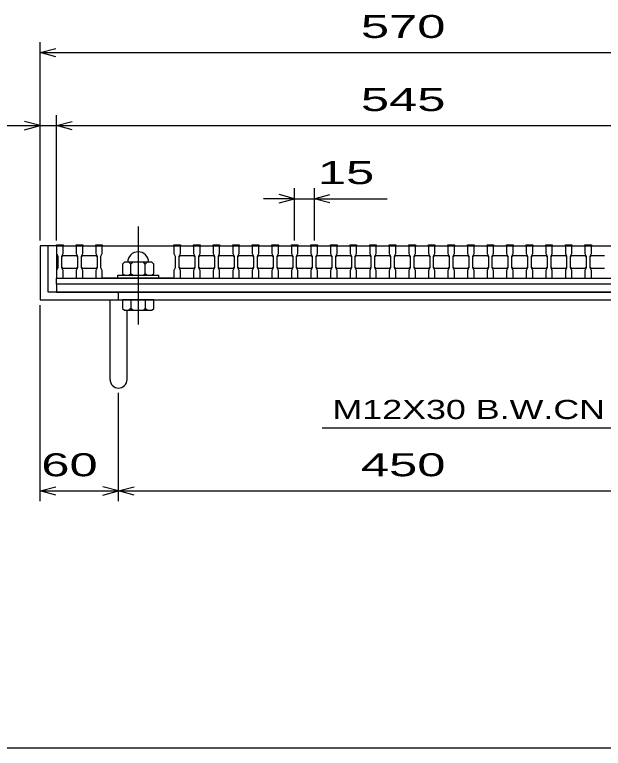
# Model space of a CAD drawing. Units: millimetres, scale not verified. Extents: x -1456 to 1385, y -1026 to 843.
# Drawn here: x -985 to -534, y -917 to -355 of the extents above; entities that cross this region are included whole.
import ezdxf
from ezdxf.enums import TextEntityAlignment as Align

# ---------------------------------------------------------------- set-up
doc = ezdxf.new("R2010")
doc.units = ezdxf.units.MM
doc.header["$LTSCALE"] = 8
doc.linetypes.add('CHAIN', pattern=[18.5, 12, -1.5, 3.5, -1.5])
for name, color, linetype, lineweight in [('0_2', 150, 'Continuous', 25), ('16', 3, 'Continuous', 25), ('19', 6, 'Continuous', 25), ('22', 4, 'Continuous', 25)]:
    doc.layers.add(name, color=color, linetype=linetype, lineweight=lineweight)
doc.styles.add('ベクトル', font='')
doc.styles.get('ベクトル').set_extended_font_data('ベクトル')

msp = doc.modelspace()

# ---------------------------------------------------------------- linework, layer by layer
at = {"layer": '0_2'}
msp.add_line((1384.8, -917.2), (-1383.2, -917.2), dxfattribs=at)
at = {"layer": '16', "linetype": 'CHAIN'}
msp.add_line((-890.5, -517.4), (-890.5, -592.4), dxfattribs=at)
at = {"layer": '16'}
for p, q in [((-953, -532), (-953, -531.3)), ((-953, -531.3), (-948, -531.3)), ((-953, -532), (-953, -538)), ((-948, -532), (-953, -532)), ((-953, -532), (-953, -557)), ((-953, -532), (-408, -532)), ((-948, -531.3), (-948, -532)), ((-948, -538), (-948, -532)), ((-938, -532), (-938, -531.3)), ((-938, -531.3), (-933, -531.3)), ((-938, -532), (-938, -538)), ((-933, -532), (-938, -532)), ((-933, -531.3), (-933, -532)), ((-933, -538), (-933, -532)), ((-923, -532), (-923, -531.3)), ((-923, -531.3), (-918, -531.3)), ((-923, -532), (-923, -538)), ((-918, -532), (-923, -532)), ((-918, -531.3), (-918, -532)), ((-918, -538), (-918, -532)), ((-918, -532), (-863, -532)), ((-863, -532), (-863, -531.3)), ((-863, -531.3), (-858, -531.3)), ((-863, -532), (-863, -538)), ((-858, -532), (-863, -532)), ((-858, -531.3), (-858, -532)), ((-858, -538), (-858, -532)), ((-848, -532), (-848, -531.3)), ((-848, -531.3), (-843, -531.3)), ((-848, -532), (-848, -538)), ((-843, -532), (-848, -532)), ((-843, -531.3), (-843, -532)), ((-843, -538), (-843, -532)), ((-833, -532), (-833, -531.3)), ((-833, -531.3), (-828, -531.3)), ((-833, -532), (-833, -538)), ((-828, -532), (-833, -532)), ((-828, -531.3), (-828, -532)), ((-828, -538), (-828, -532)), ((-818, -532), (-818, -531.3)), ((-818, -531.3), (-813, -531.3)), ((-818, -532), (-818, -538)), ((-813, -532), (-818, -532)), ((-813, -531.3), (-813, -532)), ((-813, -538), (-813, -532)), ((-803, -532), (-803, -531.3)), ((-803, -531.3), (-798, -531.3)), ((-803, -532), (-803, -538)), ((-798, -532), (-803, -532)), ((-798, -531.3), (-798, -532)), ((-798, -538), (-798, -532)), ((-788, -532), (-788, -531.3)), ((-788, -531.3), (-783, -531.3)), ((-788, -532), (-788, -538)), ((-783, -532), (-788, -532)), ((-783, -531.3), (-783, -532)), ((-783, -538), (-783, -532)), ((-773, -532), (-773, -531.3)), ((-773, -531.3), (-768, -531.3)), ((-773, -532), (-773, -538)), ((-768, -532), (-773, -532)), ((-768, -531.3), (-768, -532)), ((-768, -538), (-768, -532)), ((-758, -532), (-758, -531.3)), ((-758, -531.3), (-753, -531.3)), ((-758, -532), (-758, -538)), ((-753, -532), (-758, -532)), ((-753, -531.3), (-753, -532)), ((-753, -538), (-753, -532)), ((-743, -532), (-743, -531.3)), ((-743, -531.3), (-738, -531.3)), ((-743, -532), (-743, -538)), ((-738, -532), (-743, -532)), ((-738, -531.3), (-738, -532)), ((-738, -538), (-738, -532)), ((-728, -532), (-728, -531.3)), ((-728, -531.3), (-723, -531.3)), ((-728, -532), (-728, -538)), ((-723, -532), (-728, -532)), ((-723, -531.3), (-723, -532)), ((-723, -538), (-723, -532)), ((-713, -532), (-713, -531.3)), ((-713, -531.3), (-708, -531.3)), ((-713, -532), (-713, -538)), ((-708, -532), (-713, -532)), ((-708, -531.3), (-708, -532)), ((-708, -538), (-708, -532)), ((-698, -532), (-698, -531.3)), ((-698, -531.3), (-693, -531.3)), ((-698, -532), (-698, -538)), ((-693, -532), (-698, -532)), ((-693, -531.3), (-693, -532)), ((-693, -538), (-693, -532)), ((-683, -532), (-683, -531.3)), ((-683, -531.3), (-678, -531.3)), ((-683, -532), (-683, -538)), ((-678, -532), (-683, -532)), ((-678, -531.3), (-678, -532)), ((-678, -538), (-678, -532)), ((-668, -532), (-668, -531.3)), ((-668, -531.3), (-663, -531.3)), ((-668, -532), (-668, -538)), ((-663, -532), (-668, -532)), ((-663, -531.3), (-663, -532)), ((-663, -538), (-663, -532)), ((-653, -532), (-653, -531.3)), ((-653, -531.3), (-648, -531.3)), ((-653, -532), (-653, -538)), ((-648, -532), (-653, -532)), ((-648, -531.3), (-648, -532)), ((-648, -538), (-648, -532)), ((-638, -532), (-638, -531.3)), ((-638, -531.3), (-633, -531.3)), ((-638, -532), (-638, -538)), ((-633, -532), (-638, -532)), ((-633, -531.3), (-633, -532)), ((-633, -538), (-633, -532)), ((-623, -532), (-623, -531.3)), ((-623, -531.3), (-618, -531.3)), ((-623, -532), (-623, -538)), ((-618, -532), (-623, -532)), ((-618, -531.3), (-618, -532)), ((-618, -538), (-618, -532)), ((-608, -532), (-608, -531.3)), ((-608, -531.3), (-603, -531.3)), ((-608, -532), (-608, -538)), ((-603, -532), (-608, -532)), ((-603, -531.3), (-603, -532)), ((-603, -538), (-603, -532)), ((-593, -532), (-593, -531.3)), ((-593, -531.3), (-588, -531.3)), ((-593, -532), (-593, -538)), ((-588, -532), (-593, -532)), ((-588, -531.3), (-588, -532)), ((-588, -538), (-588, -532)), ((-578, -532), (-578, -531.3)), ((-578, -531.3), (-573, -531.3)), ((-578, -532), (-578, -538)), ((-573, -532), (-578, -532)), ((-573, -531.3), (-573, -532)), ((-573, -538), (-573, -532)), ((-563, -532), (-563, -531.3)), ((-563, -531.3), (-558, -531.3)), ((-563, -532), (-563, -538)), ((-558, -532), (-563, -532)), ((-558, -531.3), (-558, -532)), ((-558, -538), (-558, -532)), ((-548, -532), (-548, -531.3)), ((-548, -531.3), (-543, -531.3)), ((-548, -532), (-548, -538)), ((-543, -532), (-548, -532)), ((-543, -531.3), (-543, -532)), ((-543, -538), (-543, -532)), ((-953, -538), (-952, -540)), ((-949, -540), (-948, -538)), ((-949, -540.5), (-948, -539.5)), ((-948, -539.5), (-938, -539.5)), ((-938, -538), (-937, -540)), ((-938, -539.5), (-937, -540.5)), ((-934, -540), (-933, -538)), ((-934, -540.5), (-933, -539.5)), ((-933, -539.5), (-923, -539.5)), ((-923, -538), (-922, -540)), ((-923, -539.5), (-922, -540.5)), ((-919, -540), (-918, -538)), ((-863, -538), (-862, -540)), ((-859, -540), (-858, -538)), ((-859, -540.5), (-858, -539.5)), ((-858, -539.5), (-848, -539.5)), ((-848, -538), (-847, -540)), ((-848, -539.5), (-847, -540.5)), ((-844, -540), (-843, -538)), ((-844, -540.5), (-843, -539.5)), ((-843, -539.5), (-833, -539.5)), ((-833, -538), (-832, -540)), ((-833, -539.5), (-832, -540.5)), ((-829, -540), (-828, -538)), ((-829, -540.5), (-828, -539.5)), ((-828, -539.5), (-818, -539.5)), ((-818, -538), (-817, -540)), ((-818, -539.5), (-817, -540.5)), ((-814, -540), (-813, -538)), ((-814, -540.5), (-813, -539.5)), ((-813, -539.5), (-803, -539.5)), ((-803, -538), (-802, -540)), ((-803, -539.5), (-802, -540.5)), ((-799, -540), (-798, -538)), ((-799, -540.5), (-798, -539.5)), ((-798, -539.5), (-788, -539.5)), ((-788, -538), (-787, -540)), ((-788, -539.5), (-787, -540.5)), ((-784, -540), (-783, -538)), ((-784, -540.5), (-783, -539.5)), ((-783, -539.5), (-773, -539.5)), ((-773, -538), (-772, -540)), ((-773, -539.5), (-772, -540.5)), ((-769, -540), (-768, -538)), ((-769, -540.5), (-768, -539.5)), ((-768, -539.5), (-758, -539.5)), ((-758, -538), (-757, -540)), ((-758, -539.5), (-757, -540.5)), ((-754, -540), (-753, -538)), ((-754, -540.5), (-753, -539.5)), ((-753, -539.5), (-743, -539.5)), ((-743, -538), (-742, -540)), ((-743, -539.5), (-742, -540.5)), ((-739, -540), (-738, -538)), ((-739, -540.5), (-738, -539.5)), ((-738, -539.5), (-728, -539.5)), ((-728, -538), (-727, -540)), ((-728, -539.5), (-727, -540.5)), ((-724, -540), (-723, -538)), ((-724, -540.5), (-723, -539.5)), ((-723, -539.5), (-713, -539.5)), ((-713, -538), (-712, -540)), ((-713, -539.5), (-712, -540.5)), ((-709, -540), (-708, -538)), ((-709, -540.5), (-708, -539.5)), ((-708, -539.5), (-698, -539.5)), ((-698, -538), (-697, -540)), ((-698, -539.5), (-697, -540.5)), ((-694, -540), (-693, -538)), ((-694, -540.5), (-693, -539.5)), ((-693, -539.5), (-683, -539.5)), ((-683, -538), (-682, -540)), ((-683, -539.5), (-682, -540.5)), ((-679, -540), (-678, -538)), ((-679, -540.5), (-678, -539.5)), ((-678, -539.5), (-668, -539.5)), ((-668, -538), (-667, -540)), ((-668, -539.5), (-667, -540.5)), ((-664, -540), (-663, -538)), ((-664, -540.5), (-663, -539.5)), ((-663, -539.5), (-653, -539.5)), ((-653, -538), (-652, -540)), ((-653, -539.5), (-652, -540.5)), ((-649, -540), (-648, -538)), ((-649, -540.5), (-648, -539.5)), ((-648, -539.5), (-638, -539.5)), ((-638, -538), (-637, -540)), ((-638, -539.5), (-637, -540.5)), ((-634, -540), (-633, -538)), ((-634, -540.5), (-633, -539.5)), ((-633, -539.5), (-623, -539.5)), ((-623, -538), (-622, -540)), ((-623, -539.5), (-622, -540.5)), ((-619, -540), (-618, -538)), ((-619, -540.5), (-618, -539.5)), ((-618, -539.5), (-608, -539.5)), ((-608, -538), (-607, -540)), ((-608, -539.5), (-607, -540.5)), ((-604, -540), (-603, -538)), ((-604, -540.5), (-603, -539.5)), ((-603, -539.5), (-593, -539.5)), ((-593, -538), (-592, -540)), ((-593, -539.5), (-592, -540.5)), ((-589, -540), (-588, -538)), ((-589, -540.5), (-588, -539.5)), ((-588, -539.5), (-578, -539.5)), ((-578, -538), (-577, -540)), ((-578, -539.5), (-577, -540.5)), ((-574, -540), (-573, -538)), ((-574, -540.5), (-573, -539.5)), ((-573, -539.5), (-563, -539.5)), ((-563, -538), (-562, -540)), ((-563, -539.5), (-562, -540.5)), ((-559, -540), (-558, -538)), ((-559, -540.5), (-558, -539.5)), ((-558, -539.5), (-548, -539.5)), ((-548, -538), (-547, -540)), ((-548, -539.5), (-547, -540.5)), ((-544, -540), (-543, -538)), ((-544, -540.5), (-543, -539.5)), ((-543, -539.5), (-533, -539.5)), ((-952, -540), (-952, -549)), ((-949, -549), (-949, -540)), ((-937, -540), (-937, -549)), ((-934, -549), (-934, -540)), ((-922, -540), (-922, -549)), ((-919, -549), (-919, -540)), ((-901, -544.7), (-902.5, -546.2)), ((-880, -544.7), (-901, -544.7)), ((-896, -546.2), (-897.5, -544.7)), ((-894.5, -544.7), (-896, -546.2)), ((-885, -546.2), (-886.5, -544.7)), ((-883.5, -544.7), (-885, -546.2)), ((-878.5, -546.2), (-880, -544.7)), ((-862, -540), (-862, -549)), ((-859, -549), (-859, -540)), ((-847, -540), (-847, -549)), ((-844, -549), (-844, -540)), ((-832, -540), (-832, -549)), ((-829, -549), (-829, -540)), ((-817, -540), (-817, -549)), ((-814, -549), (-814, -540)), ((-802, -540), (-802, -549)), ((-799, -549), (-799, -540)), ((-787, -540), (-787, -549)), ((-784, -549), (-784, -540)), ((-772, -540), (-772, -549)), ((-769, -549), (-769, -540)), ((-757, -540), (-757, -549)), ((-754, -549), (-754, -540)), ((-742, -540), (-742, -549)), ((-739, -549), (-739, -540)), ((-727, -540), (-727, -549)), ((-724, -549), (-724, -540)), ((-712, -540), (-712, -549)), ((-709, -549), (-709, -540)), ((-697, -540), (-697, -549)), ((-694, -549), (-694, -540)), ((-682, -540), (-682, -549)), ((-679, -549), (-679, -540)), ((-667, -540), (-667, -549)), ((-664, -549), (-664, -540)), ((-652, -540), (-652, -549)), ((-649, -549), (-649, -540)), ((-637, -540), (-637, -549)), ((-634, -549), (-634, -540)), ((-622, -540), (-622, -549)), ((-619, -549), (-619, -540)), ((-607, -540), (-607, -549)), ((-604, -549), (-604, -540)), ((-592, -540), (-592, -549)), ((-589, -549), (-589, -540)), ((-577, -540), (-577, -549)), ((-574, -549), (-574, -540)), ((-562, -540), (-562, -549)), ((-559, -549), (-559, -540)), ((-547, -540), (-547, -549)), ((-544, -549), (-544, -540)), ((-952, -549), (-953, -551)), ((-953, -551), (-953, -557)), ((-948, -549.5), (-949, -548.5)), ((-948, -551), (-949, -549)), ((-938, -549.5), (-948, -549.5)), ((-948, -557), (-948, -551)), ((-937, -548.5), (-938, -549.5)), ((-937, -549), (-938, -551)), ((-938, -551), (-938, -557)), ((-933, -549.5), (-934, -548.5)), ((-933, -551), (-934, -549)), ((-923, -549.5), (-933, -549.5)), ((-933, -557), (-933, -551)), ((-922, -548.5), (-923, -549.5)), ((-922, -549), (-923, -551)), ((-923, -551), (-923, -557)), ((-918, -551), (-919, -549)), ((-918, -557), (-918, -551)), ((-902.5, -546.2), (-902.5, -553.2)), ((-896, -553.2), (-896, -546.2)), ((-885, -553.2), (-885, -546.2)), ((-878.5, -553.2), (-878.5, -546.2)), ((-862, -549), (-863, -551)), ((-863, -551), (-863, -557)), ((-858, -549.5), (-859, -548.5)), ((-858, -551), (-859, -549)), ((-848, -549.5), (-858, -549.5)), ((-858, -557), (-858, -551)), ((-847, -548.5), (-848, -549.5)), ((-847, -549), (-848, -551)), ((-848, -551), (-848, -557)), ((-843, -549.5), (-844, -548.5)), ((-843, -551), (-844, -549)), ((-833, -549.5), (-843, -549.5)), ((-843, -557), (-843, -551)), ((-832, -548.5), (-833, -549.5)), ((-832, -549), (-833, -551)), ((-833, -551), (-833, -557)), ((-828, -549.5), (-829, -548.5)), ((-828, -551), (-829, -549)), ((-818, -549.5), (-828, -549.5)), ((-828, -557), (-828, -551)), ((-817, -548.5), (-818, -549.5)), ((-817, -549), (-818, -551)), ((-818, -551), (-818, -557)), ((-813, -549.5), (-814, -548.5)), ((-813, -551), (-814, -549)), ((-803, -549.5), (-813, -549.5)), ((-813, -557), (-813, -551)), ((-802, -548.5), (-803, -549.5)), ((-802, -549), (-803, -551)), ((-803, -551), (-803, -557)), ((-798, -549.5), (-799, -548.5)), ((-798, -551), (-799, -549)), ((-788, -549.5), (-798, -549.5)), ((-798, -557), (-798, -551)), ((-787, -548.5), (-788, -549.5)), ((-787, -549), (-788, -551)), ((-788, -551), (-788, -557)), ((-783, -549.5), (-784, -548.5)), ((-783, -551), (-784, -549)), ((-773, -549.5), (-783, -549.5)), ((-783, -557), (-783, -551)), ((-772, -548.5), (-773, -549.5)), ((-772, -549), (-773, -551)), ((-773, -551), (-773, -557)), ((-768, -549.5), (-769, -548.5)), ((-768, -551), (-769, -549)), ((-758, -549.5), (-768, -549.5)), ((-768, -557), (-768, -551)), ((-757, -548.5), (-758, -549.5)), ((-757, -549), (-758, -551)), ((-758, -551), (-758, -557)), ((-753, -549.5), (-754, -548.5)), ((-753, -551), (-754, -549)), ((-743, -549.5), (-753, -549.5)), ((-753, -557), (-753, -551)), ((-742, -548.5), (-743, -549.5)), ((-742, -549), (-743, -551)), ((-743, -551), (-743, -557)), ((-738, -549.5), (-739, -548.5)), ((-738, -551), (-739, -549)), ((-728, -549.5), (-738, -549.5)), ((-738, -557), (-738, -551)), ((-727, -548.5), (-728, -549.5)), ((-727, -549), (-728, -551)), ((-728, -551), (-728, -557)), ((-723, -549.5), (-724, -548.5)), ((-723, -551), (-724, -549)), ((-713, -549.5), (-723, -549.5)), ((-723, -557), (-723, -551)), ((-712, -548.5), (-713, -549.5)), ((-712, -549), (-713, -551)), ((-713, -551), (-713, -557)), ((-708, -549.5), (-709, -548.5)), ((-708, -551), (-709, -549)), ((-698, -549.5), (-708, -549.5)), ((-708, -557), (-708, -551)), ((-697, -548.5), (-698, -549.5)), ((-697, -549), (-698, -551)), ((-698, -551), (-698, -557)), ((-693, -549.5), (-694, -548.5)), ((-693, -551), (-694, -549)), ((-683, -549.5), (-693, -549.5)), ((-693, -557), (-693, -551)), ((-682, -548.5), (-683, -549.5)), ((-682, -549), (-683, -551)), ((-683, -551), (-683, -557)), ((-678, -549.5), (-679, -548.5)), ((-678, -551), (-679, -549)), ((-668, -549.5), (-678, -549.5)), ((-678, -557), (-678, -551)), ((-667, -548.5), (-668, -549.5)), ((-667, -549), (-668, -551)), ((-668, -551), (-668, -557)), ((-663, -549.5), (-664, -548.5)), ((-663, -551), (-664, -549)), ((-653, -549.5), (-663, -549.5)), ((-663, -557), (-663, -551)), ((-652, -548.5), (-653, -549.5)), ((-652, -549), (-653, -551)), ((-653, -551), (-653, -557)), ((-648, -549.5), (-649, -548.5)), ((-648, -551), (-649, -549)), ((-638, -549.5), (-648, -549.5)), ((-648, -557), (-648, -551)), ((-637, -548.5), (-638, -549.5)), ((-637, -549), (-638, -551)), ((-638, -551), (-638, -557)), ((-633, -549.5), (-634, -548.5)), ((-633, -551), (-634, -549)), ((-623, -549.5), (-633, -549.5)), ((-633, -557), (-633, -551)), ((-622, -548.5), (-623, -549.5)), ((-622, -549), (-623, -551)), ((-623, -551), (-623, -557)), ((-618, -549.5), (-619, -548.5)), ((-618, -551), (-619, -549)), ((-608, -549.5), (-618, -549.5)), ((-618, -557), (-618, -551)), ((-607, -548.5), (-608, -549.5)), ((-607, -549), (-608, -551)), ((-608, -551), (-608, -557)), ((-603, -549.5), (-604, -548.5)), ((-603, -551), (-604, -549)), ((-593, -549.5), (-603, -549.5)), ((-603, -557), (-603, -551)), ((-592, -548.5), (-593, -549.5)), ((-592, -549), (-593, -551)), ((-593, -551), (-593, -557)), ((-588, -549.5), (-589, -548.5)), ((-588, -551), (-589, -549)), ((-578, -549.5), (-588, -549.5)), ((-588, -557), (-588, -551)), ((-577, -548.5), (-578, -549.5)), ((-577, -549), (-578, -551)), ((-578, -551), (-578, -557)), ((-573, -549.5), (-574, -548.5)), ((-573, -551), (-574, -549)), ((-563, -549.5), (-573, -549.5)), ((-573, -557), (-573, -551)), ((-562, -548.5), (-563, -549.5)), ((-562, -549), (-563, -551)), ((-563, -551), (-563, -557)), ((-558, -549.5), (-559, -548.5)), ((-558, -551), (-559, -549)), ((-548, -549.5), (-558, -549.5)), ((-558, -557), (-558, -551)), ((-547, -548.5), (-548, -549.5)), ((-547, -549), (-548, -551)), ((-548, -551), (-548, -557)), ((-543, -549.5), (-544, -548.5)), ((-543, -551), (-544, -549)), ((-533, -549.5), (-543, -549.5)), ((-543, -557), (-543, -551)), ((-906, -557), (-906, -554.7)), ((-906, -554.7), (-875, -554.7)), ((-902.5, -553.2), (-901, -554.7)), ((-897.5, -554.7), (-896, -553.2)), ((-896, -553.2), (-894.5, -554.7)), ((-886.5, -554.7), (-885, -553.2)), ((-885, -553.2), (-883.5, -554.7)), ((-880, -554.7), (-878.5, -553.2)), ((-875, -554.7), (-875, -557)), ((-953, -557), (-948, -557)), ((-953, -557), (-408, -557)), ((-953, -557), (-408, -557)), ((-953, -561.5), (-953, -557)), ((-408, -561.5), (-953, -561.5)), ((-953, -561.5), (-953, -567.5)), ((-938, -557), (-933, -557)), ((-923, -557), (-918, -557)), ((-863, -557), (-918, -557)), ((-875, -557), (-906, -557)), ((-863, -557), (-858, -557)), ((-848, -557), (-843, -557)), ((-833, -557), (-828, -557)), ((-818, -557), (-813, -557)), ((-803, -557), (-798, -557)), ((-788, -557), (-783, -557)), ((-773, -557), (-768, -557)), ((-758, -557), (-753, -557)), ((-743, -557), (-738, -557)), ((-728, -557), (-723, -557)), ((-713, -557), (-708, -557)), ((-698, -557), (-693, -557)), ((-683, -557), (-678, -557)), ((-668, -557), (-663, -557)), ((-653, -557), (-648, -557)), ((-638, -557), (-633, -557)), ((-623, -557), (-618, -557)), ((-608, -557), (-603, -557)), ((-593, -557), (-588, -557)), ((-578, -557), (-573, -557)), ((-563, -557), (-558, -557)), ((-548, -557), (-543, -557)), ((-953, -567.5), (-408, -567.5))]:
    msp.add_line(p, q, dxfattribs=at)
msp.add_arc((-890.5, -544.7), 8, 0, 180, dxfattribs=at)
at = {"layer": '19'}
for p, q in [((-953, -532), (-965.5, -532)), ((-965.5, -532), (-965.5, -573.5)), ((-959.5, -567.5), (-959.5, -532)), ((-401.5, -567.5), (-959.5, -567.5)), ((-905.5, -573.5), (-905.5, -567.5)), ((-965.5, -573.5), (-395.5, -573.5)), ((-912, -634.61), (-912, -573.5)), ((-902.5, -573.5), (-902.5, -580)), ((-878.5, -573.5), (-902.5, -573.5)), ((-896, -573.5), (-896, -580)), ((-885, -573.5), (-885, -580)), ((-878.5, -580), (-878.5, -573.5)), ((-902.5, -580), (-901, -581.5)), ((-901, -581.5), (-880, -581.5)), ((-899, -634.61), (-899, -581.5)), ((-896, -580), (-897.5, -581.5)), ((-894.5, -581.5), (-896, -580)), ((-885, -580), (-886.5, -581.5)), ((-883.5, -581.5), (-885, -580)), ((-880, -581.5), (-878.5, -580))]:
    msp.add_line(p, q, dxfattribs=at)
msp.add_arc((-905.5, -634.61), 6.5, 180, 0, dxfattribs=at)
at = {"layer": '22'}
for p, q in [((-965.5, -528), (-965.5, -376)), ((-965.5, -384), (-953.5, -380.8)), ((-953.5, -387.2), (-965.5, -384)), ((-965.5, -384), (-395.5, -384)), ((-965.5, -528), (-965.5, -432)), ((-953, -528), (-953, -432)), ((-965.5, -440), (-977.5, -436.8)), ((-953, -440), (-941, -436.8)), ((-1061.5, -440), (-965.5, -440)), ((-977.5, -443.2), (-965.5, -440)), ((-965.5, -440), (-953, -440)), ((-941, -443.2), (-953, -440)), ((-953, -440), (-408, -440)), ((-770.5, -528), (-770.5, -488)), ((-755.5, -488), (-755.5, -528)), ((-770.5, -496), (-782.5, -492.8)), ((-755.5, -496), (-743.5, -492.8)), ((-770.5, -496), (-794.5, -496)), ((-782.5, -499.2), (-770.5, -496)), ((-770.5, -496), (-755.5, -496)), ((-743.5, -499.2), (-755.5, -496)), ((-755.5, -496), (-699.5, -496)), ((-965.5, -727.9), (-965.5, -577.5)), ((-905.5, -727.9), (-905.5, -644.7)), ((-749.5, -671.5), (-525.5, -671.5)), ((-965.5, -719.9), (-953.5, -716.7)), ((-905.5, -719.9), (-917.5, -716.7)), ((-905.5, -719.9), (-893.5, -716.7)), ((-953.5, -723.1), (-965.5, -719.9)), ((-965.5, -719.9), (-905.5, -719.9)), ((-917.5, -723.1), (-905.5, -719.9)), ((-893.5, -723.1), (-905.5, -719.9)), ((-905.5, -719.9), (-455.5, -719.9))]:
    msp.add_line(p, q, dxfattribs=at)

# ---------------------------------------------------------------- texts
at = {"layer": '22', "color": 2, "style": 'ベクトル'}
for s, height, width, p in [(' 570 ', 17.6, 1.65, (-730.5, -364)), (' 545 ', 17.6, 1.65, (-730.5, -420)), (' 15 ', 17.6, 1.65, (-763.5, -476)), ('M12X30 B.W.CN', 14.66, 1.4, (-741.5, -657.5)), (' 60 ', 17.6, 1.65, (-975.5, -699.9)), (' 450 ', 17.6, 1.65, (-730.5, -699.9))]:
    msp.add_text(s, height=height, dxfattribs=dict(at, width=width)).set_placement(p, align=Align.MIDDLE_LEFT)

doc.saveas('drawing.dxf')
